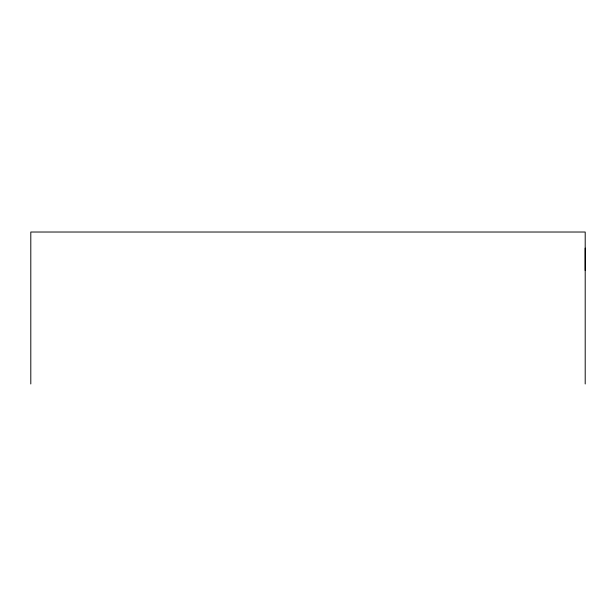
<?xml version="1.0" encoding="UTF-8"?>
<svg xmlns="http://www.w3.org/2000/svg" width="616" height="616" viewBox="0 0 616 616"><rect width="100%" height="100%" fill="white"/><g stroke="black" fill="none" stroke-linecap="round" stroke-linejoin="round"><path stroke-width="0.92" d="M585.2 270.532L585.2 248.109M585.2 383.976L585.2 232.024L30.8 232.024L30.8 383.976"/></g></svg>
